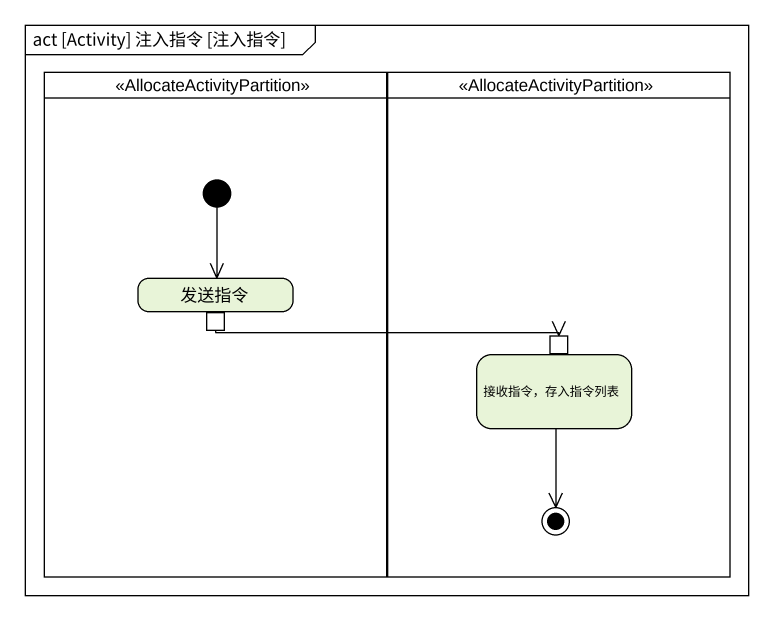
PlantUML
@startuml
mainframe act [Activity] 注入指令 [注入指令]
hide empty description
state " " as lane1 <<AllocateActivityPartition>> {
  state 发送指令 {
    state pin1 <<outputPin>>
  }
  [*] --> 发送指令
}
state " " as lane2 <<AllocateActivityPartition>> {
  state "接收指令，存入指令列表" as 接收指令_存入指令列表 {
    state pin2 <<inputPin>>
  }
  接收指令_存入指令列表 --> [*]
}
pin1 -right-> pin2
@enduml
